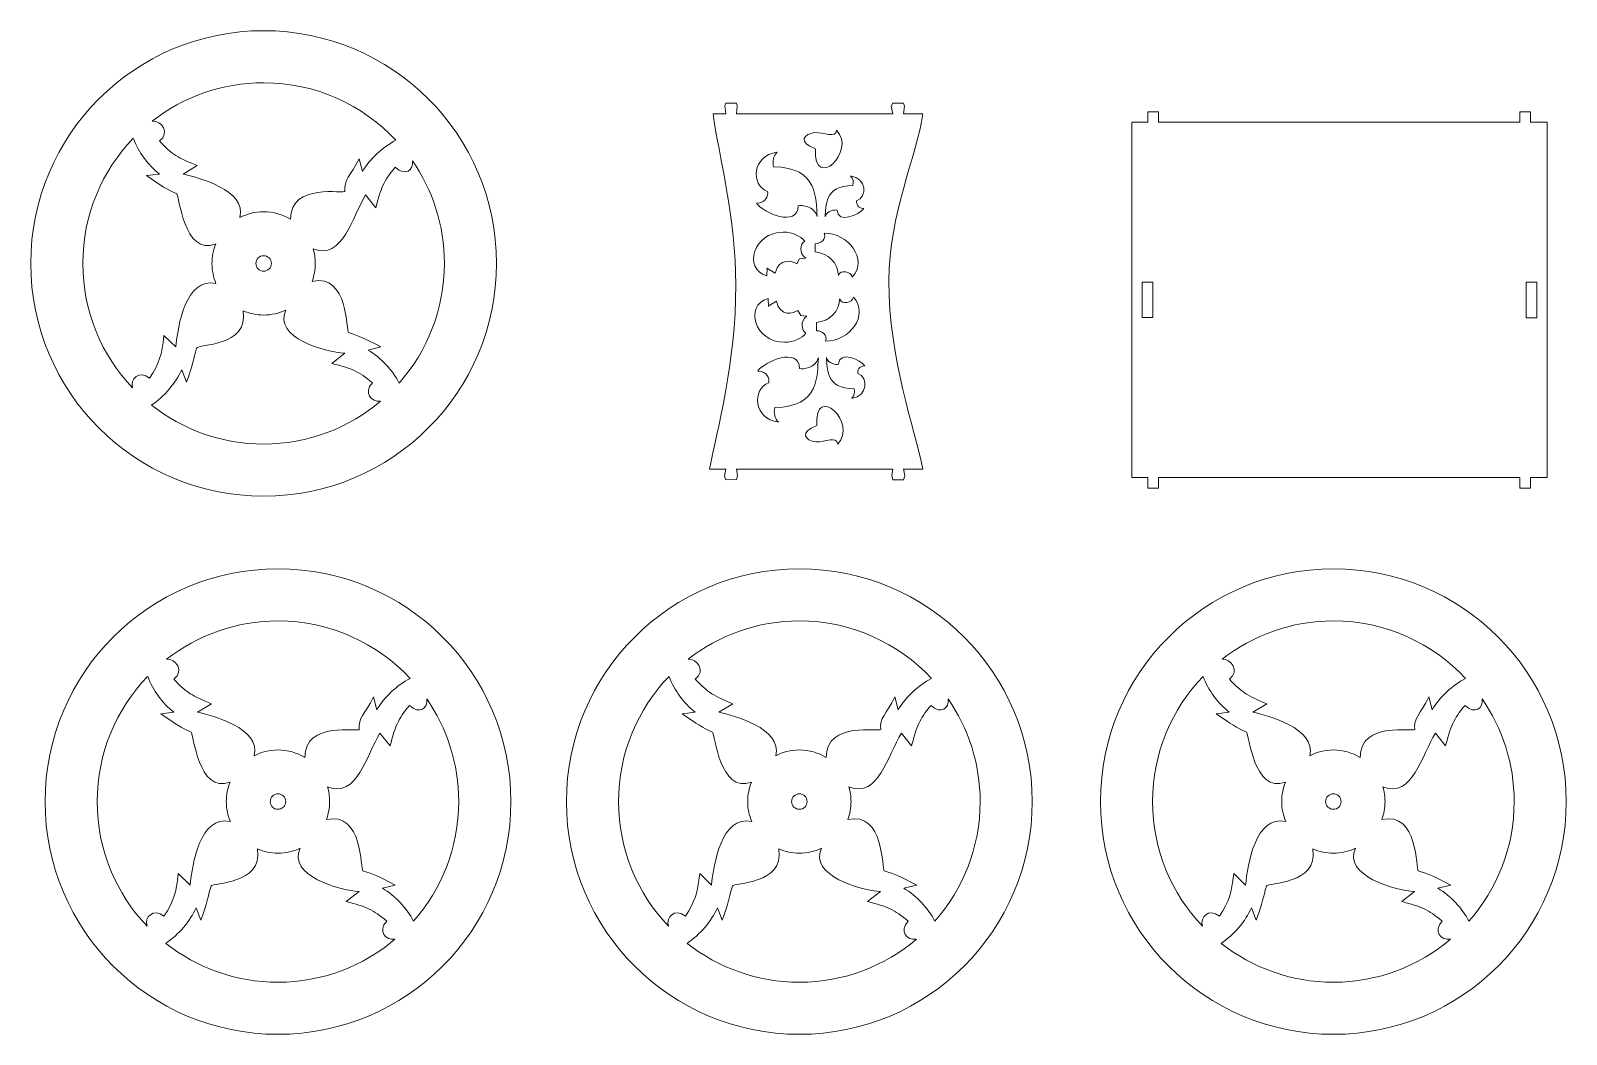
# Model space of a CAD drawing. Header units: centimetres. Extents: x 8.7 to 91.8, y -28.3 to 31.3.
# Drawn here: x 8.67 to 51.86, y -25.21 to 3.04 of the extents above; entities that cross this region are included whole.
import ezdxf

# ---------------------------------------------------------------- set-up
doc = ezdxf.new("R2010")
doc.units = ezdxf.units.CM
doc.header["$MEASUREMENT"] = 0
doc.layers.add('layer 1', color=7, linetype='Continuous')

msp = doc.modelspace()

# ---------------------------------------------------------------- linework, layer by layer
at = {"layer": 'layer 1', "color": 250, "lineweight": 9}
for centre, major_axis in [((15.21749, -3.5093), (0, 6.55106)), ((15.21749, -3.50929), (0, 0.21792)), ((15.62101, -18.65746), (0, 6.55106)), ((30.28633, -18.65746), (0, 6.55106)), ((45.30689, -18.65746), (0, 6.55106)), ((15.62101, -18.65745), (0, 0.21792)), ((30.28633, -18.65745), (0, 0.21792)), ((45.30689, -18.65745), (0, 0.21792))]:
    msp.add_ellipse(centre, major_axis=major_axis, ratio=1, dxfattribs=at)
for points, knots in [([(18.93638, -0.04161), (18.00812, 0.95343), (16.68532, 1.57572), (15.21749, 1.57572), (15.21749, 1.57572), (14.03671, 1.57572), (12.94975, 1.17304), (12.08656, 0.49753)], [0, 0, 0, 0, 0.33333333, 0.33333333, 0.33333333, 0.33333333, 1, 1, 1, 1]), ([(28.21453, 0.70238), (28.21453, 0.70238), (28.18605, 0.93037), (28.18605, 0.93037), (28.18605, 0.93037), (28.18605, 0.93037), (28.21435, 1.00367), (28.21435, 1.00367), (28.21435, 1.00367), (28.21435, 1.00367), (28.51435, 1.00367), (28.51435, 1.00367), (28.51435, 1.00367), (28.51435, 1.00367), (28.54089, 0.92733), (28.54089, 0.92733), (28.54089, 0.92733), (28.54089, 0.92733), (28.51525, 0.70185), (28.51525, 0.70185)], [0, 0, 0, 0, 0.16666667, 0.16666667, 0.16666667, 0.16666667, 0.33333333, 0.33333333, 0.33333333, 0.33333333, 0.5, 0.5, 0.5, 0.5, 0.66666667, 0.66666667, 0.66666667, 0.66666667, 1, 1, 1, 1]), ([(32.91467, 0.69946), (32.91467, 0.69946), (32.87215, 0.91943), (32.87215, 0.91943), (32.87215, 0.91943), (32.87215, 0.91943), (32.91467, 0.99887), (32.91467, 0.99887), (32.91467, 0.99887), (32.91467, 0.99887), (33.21467, 0.99887), (33.21467, 0.99887), (33.21467, 0.99887), (33.21467, 0.99887), (33.24503, 0.91943), (33.24503, 0.91943), (33.24503, 0.91943), (33.24503, 0.91943), (33.21467, 0.69887), (33.21467, 0.69887)], [0, 0, 0, 0, 0.16666667, 0.16666667, 0.16666667, 0.16666667, 0.33333333, 0.33333333, 0.33333333, 0.33333333, 0.5, 0.5, 0.5, 0.5, 0.66666667, 0.66666667, 0.66666667, 0.66666667, 1, 1, 1, 1]), ([(12.08661, 0.49753), (12.34876, 0.51028), (12.59315, 0.17254), (12.29131, -0.06174), (12.29131, -0.06174), (12.63348, -0.43903), (12.8241, -0.54781), (13.34954, -0.75348)], [0, 0, 0, 0, 0.33333333, 0.33333333, 0.33333333, 0.33333333, 1, 1, 1, 1]), ([(27.85768, 0.7024), (28.02048, -0.45269), (28.49989, -2.25146), (28.49989, -4.11579), (28.49989, -4.11579), (28.49989, -6.34092), (27.97702, -8.17437), (27.75668, -9.29765)], [0, 0, 0, 0, 0.33333333, 0.33333333, 0.33333333, 0.33333333, 1, 1, 1, 1]), ([(33.75921, 0.70031), (33.59641, -0.45478), (32.80339, -2.13052), (32.80339, -3.99485), (32.80339, -3.99485), (32.80339, -6.21998), (33.53806, -8.17646), (33.7584, -9.29974)], [0, 0, 0, 0, 0.33333333, 0.33333333, 0.33333333, 0.33333333, 1, 1, 1, 1]), ([(33.21468, 0.69887), (33.21468, 0.69887), (33.75921, 0.70238), (33.75921, 0.70238), (33.75921, 0.70238), (33.75921, 0.70238), (33.75921, 0.70029), (33.75921, 0.70029)], [0, 0, 0, 0, 0.33333333, 0.33333333, 0.33333333, 0.33333333, 1, 1, 1, 1]), ([(40.08752, -9.5353), (40.08752, -9.5353), (39.64058, -9.5353), (39.64058, -9.5353), (39.64058, -9.5353), (39.64058, -9.5353), (39.64058, 0.4647), (39.64058, 0.4647), (39.64058, 0.4647), (39.64058, 0.4647), (40.08715, 0.4647), (40.08715, 0.4647)], [0, 0, 0, 0, 0.25, 0.25, 0.25, 0.25, 0.5, 0.5, 0.5, 0.5, 1, 1, 1, 1]), ([(40.38714, 0.46056), (40.38714, 0.46056), (40.38714, 0.76031), (40.38714, 0.76031), (40.38714, 0.76031), (40.38714, 0.76031), (40.08715, 0.76031), (40.08715, 0.76031), (40.08715, 0.76031), (40.08715, 0.76031), (40.08715, 0.46056), (40.08715, 0.46056)], [0, 0, 0, 0, 0.25, 0.25, 0.25, 0.25, 0.5, 0.5, 0.5, 0.5, 1, 1, 1, 1]), ([(50.85529, 0.46056), (50.85529, 0.46056), (50.85529, 0.76031), (50.85529, 0.76031), (50.85529, 0.76031), (50.85529, 0.76031), (50.5553, 0.76031), (50.5553, 0.76031), (50.5553, 0.76031), (50.5553, 0.76031), (50.5553, 0.46056), (50.5553, 0.46056)], [0, 0, 0, 0, 0.25, 0.25, 0.25, 0.25, 0.5, 0.5, 0.5, 0.5, 1, 1, 1, 1]), ([(50.85529, 0.4647), (50.85529, 0.4647), (51.32458, 0.4647), (51.32458, 0.4647), (51.32458, 0.4647), (51.32458, 0.4647), (51.32458, -9.5353), (51.32458, -9.5353), (51.32458, -9.5353), (51.32458, -9.5353), (50.85566, -9.5353), (50.85566, -9.5353)], [0, 0, 0, 0, 0.25, 0.25, 0.25, 0.25, 0.5, 0.5, 0.5, 0.5, 1, 1, 1, 1]), ([(11.55194, 0.01475), (10.67293, -0.89933), (10.13248, -2.14135), (10.13248, -3.5093), (10.13248, -3.5093), (10.13248, -4.86784), (10.66552, -6.10214), (11.53382, -7.01438)], [0, 0, 0, 0, 0.33333333, 0.33333333, 0.33333333, 0.33333333, 1, 1, 1, 1]), ([(11.92071, -1.0357), (11.92071, -1.0357), (12.28769, -0.99457), (12.28769, -0.99457), (12.28769, -0.99457), (11.96508, -0.7319), (11.70319, -0.39288), (11.55551, 0.01133)], [0, 0, 0, 0, 0.33333333, 0.33333333, 0.33333333, 0.33333333, 1, 1, 1, 1]), ([(31.32921, 0.24018), (31.31141, -0.00846), (30.97536, 0.19476), (30.71141, 0.17141), (30.71141, 0.17141), (30.42147, 0.14576), (30.2233, -0.10074), (30.74364, -0.28388), (30.74364, -0.28388), (30.67073, -1.50571), (31.91316, -0.35172), (31.32921, 0.24018)], [0, 0, 0, 0, 0.25, 0.25, 0.25, 0.25, 0.5, 0.5, 0.5, 0.5, 1, 1, 1, 1]), ([(17.90581, -0.56452), (17.90581, -0.56452), (17.99541, -0.92276), (17.99541, -0.92276), (17.99541, -0.92276), (18.21281, -0.56807), (18.5554, -0.24176), (18.93636, -0.0416)], [0, 0, 0, 0, 0.33333333, 0.33333333, 0.33333333, 0.33333333, 1, 1, 1, 1]), ([(30.78657, -2.18568), (30.74435, -1.71665), (30.83525, -0.79355), (29.5573, -0.79355), (29.5573, -0.79355), (29.53213, -0.63139), (29.54569, -0.49046), (29.66419, -0.37591)], [0, 0, 0, 0, 0.33333333, 0.33333333, 0.33333333, 0.33333333, 1, 1, 1, 1]), ([(17.90581, -0.56452), (17.65646, -1.05015), (17.47079, -1.15451), (17.50608, -1.47771), (17.50608, -1.47771), (17.51558, -1.56495), (15.96865, -1.21871), (15.9727, -2.26795)], [0, 0, 0, 0, 0.33333333, 0.33333333, 0.33333333, 0.33333333, 1, 1, 1, 1]), ([(19.40145, -0.61891), (19.44897, -0.87703), (19.1928, -1.07018), (18.92042, -0.8022), (18.92042, -0.8022), (18.59203, -1.19154), (18.50958, -1.39494), (18.37567, -1.94308)], [0, 0, 0, 0, 0.33333333, 0.33333333, 0.33333333, 0.33333333, 1, 1, 1, 1]), ([(19.02817, -6.87588), (19.82114, -5.97901), (20.30251, -4.80025), (20.30251, -3.5093), (20.30251, -3.5093), (20.30251, -2.43572), (19.9696, -1.43971), (19.40143, -0.6189)], [0, 0, 0, 0, 0.33333333, 0.33333333, 0.33333333, 0.33333333, 1, 1, 1, 1]), ([(11.92071, -1.0357), (12.36884, -1.34746), (12.47865, -1.41443), (12.77258, -1.55341), (12.77258, -1.55341), (12.84077, -1.58565), (12.97005, -3.30734), (13.87098, -2.96255)], [0, 0, 0, 0, 0.33333333, 0.33333333, 0.33333333, 0.33333333, 1, 1, 1, 1]), ([(31.01243, -2.20157), (31.03931, -1.90298), (30.98144, -1.31534), (31.79499, -1.31534), (31.79499, -1.31534), (31.81101, -1.2121), (31.80238, -1.12239), (31.72694, -1.04947)], [0, 0, 0, 0, 0.33333333, 0.33333333, 0.33333333, 0.33333333, 1, 1, 1, 1]), ([(29.39251, -1.48159), (29.40844, -1.60778), (29.36148, -1.80728), (29.08113, -1.8139), (29.08113, -1.8139), (29.26555, -2.09112), (30.2523, -2.51055), (30.2523, -1.88576), (30.2523, -1.88576), (30.34587, -1.86384), (30.70261, -1.89935), (30.78395, -2.17654)], [0, 0, 0, 0, 0.25, 0.25, 0.25, 0.25, 0.5, 0.5, 0.5, 0.5, 1, 1, 1, 1]), ([(15.97269, -2.26797), (15.75261, -2.13377), (15.49403, -2.05644), (15.21749, -2.05644), (15.21749, -2.05644), (14.97774, -2.05644), (14.75149, -2.11452), (14.55213, -2.21743)], [0, 0, 0, 0, 0.33333333, 0.33333333, 0.33333333, 0.33333333, 1, 1, 1, 1]), ([(31.8981, -1.75064), (31.88796, -1.83097), (31.91786, -1.95797), (32.09633, -1.96219), (32.09633, -1.96219), (31.97892, -2.13867), (31.35076, -2.40568), (31.35076, -2.00793), (31.35076, -2.00793), (31.29119, -1.99398), (31.06409, -2.01659), (31.01231, -2.19305)], [0, 0, 0, 0, 0.25, 0.25, 0.25, 0.25, 0.5, 0.5, 0.5, 0.5, 1, 1, 1, 1]), ([(13.87098, -2.96253), (13.80238, -3.13133), (13.76463, -3.31596), (13.76463, -3.5093), (13.76463, -3.5093), (13.76463, -3.70888), (13.80489, -3.89911), (13.87774, -4.07224)], [0, 0, 0, 0, 0.33333333, 0.33333333, 0.33333333, 0.33333333, 1, 1, 1, 1]), ([(29.37868, -3.63342), (29.37868, -3.63342), (29.3694, -3.85794), (29.3694, -3.85794), (29.3694, -3.85794), (28.68261, -3.65372), (29.00054, -2.62758), (29.83353, -2.62758), (29.83353, -2.62758), (30.09674, -2.62758), (30.31395, -2.74432), (30.43691, -2.87904), (30.43691, -2.87904), (30.31384, -2.95983), (30.25974, -3.22928), (30.46475, -3.364)], [0, 0, 0, 0, 0.2, 0.2, 0.2, 0.2, 0.4, 0.4, 0.4, 0.4, 0.6, 0.6, 0.6, 0.6, 1, 1, 1, 1]), ([(31.38377, -3.85174), (31.44133, -3.67095), (31.73808, -3.73009), (31.77416, -3.89664), (31.77416, -3.89664), (32.23078, -3.38606), (31.65058, -2.65013), (30.98873, -2.66169), (30.98873, -2.66169), (31.04646, -2.82893), (30.89378, -2.95359), (30.72847, -2.95359), (30.72847, -2.95359), (30.72847, -2.95359), (30.72963, -3.18577), (30.72963, -3.18577), (30.72963, -3.18577), (31.10562, -3.21649), (31.37552, -3.50541), (31.38377, -3.85174)], [0, 0, 0, 0, 0.16666667, 0.16666667, 0.16666667, 0.16666667, 0.33333333, 0.33333333, 0.33333333, 0.33333333, 0.5, 0.5, 0.5, 0.5, 0.66666667, 0.66666667, 0.66666667, 0.66666667, 1, 1, 1, 1]), ([(16.57907, -4.01707), (16.63809, -3.859), (16.67035, -3.6879), (16.67035, -3.5093), (16.67035, -3.5093), (16.67035, -3.36677), (16.64983, -3.229), (16.61153, -3.0988)], [0, 0, 0, 0, 0.33333333, 0.33333333, 0.33333333, 0.33333333, 1, 1, 1, 1]), ([(29.37588, -3.6461), (29.37588, -3.6461), (29.60862, -3.78256), (29.60862, -3.78256), (29.60862, -3.78256), (29.70763, -3.33027), (30.09063, -3.43719), (30.21199, -3.52212), (30.21199, -3.52212), (30.21199, -3.52212), (30.2918, -3.37892), (30.2918, -3.37892), (30.2918, -3.37892), (30.2918, -3.37892), (30.46263, -3.36047), (30.46263, -3.36047)], [0, 0, 0, 0, 0.2, 0.2, 0.2, 0.2, 0.4, 0.4, 0.4, 0.4, 0.6, 0.6, 0.6, 0.6, 1, 1, 1, 1]), ([(18.5179, -5.85916), (18.03287, -5.60863), (17.91525, -5.55659), (17.60568, -5.45721), (17.60568, -5.45721), (17.53386, -5.43416), (17.61566, -3.77659), (16.57911, -4.01707)], [0, 0, 0, 0, 0.33333333, 0.33333333, 0.33333333, 0.33333333, 1, 1, 1, 1]), ([(39.92872, -5.03518), (39.92872, -5.03518), (39.92872, -4.03518), (39.92872, -4.03518), (39.92872, -4.03518), (39.92872, -4.03518), (40.22872, -4.03518), (40.22872, -4.03518), (40.22872, -4.03518), (40.22872, -4.03518), (40.22872, -5.03518), (40.22872, -5.03518), (40.22872, -5.03518), (40.22872, -5.03518), (39.92872, -5.03518), (39.92872, -5.03518)], [0, 0, 0, 0, 0.2, 0.2, 0.2, 0.2, 0.4, 0.4, 0.4, 0.4, 0.6, 0.6, 0.6, 0.6, 1, 1, 1, 1]), ([(50.72604, -5.0372), (50.72604, -5.0372), (50.72604, -4.0372), (50.72604, -4.0372), (50.72604, -4.0372), (50.72604, -4.0372), (51.02604, -4.0372), (51.02604, -4.0372), (51.02604, -4.0372), (51.02604, -4.0372), (51.02604, -5.0372), (51.02604, -5.0372), (51.02604, -5.0372), (51.02604, -5.0372), (50.72604, -5.0372), (50.72604, -5.0372)], [0, 0, 0, 0, 0.2, 0.2, 0.2, 0.2, 0.4, 0.4, 0.4, 0.4, 0.6, 0.6, 0.6, 0.6, 1, 1, 1, 1]), ([(29.41438, -4.72268), (29.41438, -4.72268), (29.4051, -4.49816), (29.4051, -4.49816), (29.4051, -4.49816), (28.71831, -4.70238), (29.03624, -5.72852), (29.86923, -5.72852), (29.86923, -5.72852), (30.13244, -5.72852), (30.34965, -5.61178), (30.47261, -5.47706), (30.47261, -5.47706), (30.34954, -5.39627), (30.29544, -5.12682), (30.50045, -4.9921)], [0, 0, 0, 0, 0.2, 0.2, 0.2, 0.2, 0.4, 0.4, 0.4, 0.4, 0.6, 0.6, 0.6, 0.6, 1, 1, 1, 1]), ([(29.41158, -4.71), (29.41158, -4.71), (29.64432, -4.57354), (29.64432, -4.57354), (29.64432, -4.57354), (29.74333, -5.02583), (30.12633, -4.91891), (30.24769, -4.83398), (30.24769, -4.83398), (30.24769, -4.83398), (30.3275, -4.97718), (30.3275, -4.97718), (30.3275, -4.97718), (30.3275, -4.97718), (30.49833, -4.99563), (30.49833, -4.99563)], [0, 0, 0, 0, 0.2, 0.2, 0.2, 0.2, 0.4, 0.4, 0.4, 0.4, 0.6, 0.6, 0.6, 0.6, 1, 1, 1, 1]), ([(31.41947, -4.50436), (31.47703, -4.68515), (31.77378, -4.62601), (31.80986, -4.45946), (31.80986, -4.45946), (32.26648, -4.97004), (31.68628, -5.70596), (31.02443, -5.69441), (31.02443, -5.69441), (31.08216, -5.52717), (30.92948, -5.40251), (30.76417, -5.40251), (30.76417, -5.40251), (30.76417, -5.40251), (30.76533, -5.17033), (30.76533, -5.17033), (30.76533, -5.17033), (31.14132, -5.13961), (31.41122, -4.85069), (31.41947, -4.50436)], [0, 0, 0, 0, 0.16666667, 0.16666667, 0.16666667, 0.16666667, 0.33333333, 0.33333333, 0.33333333, 0.33333333, 0.5, 0.5, 0.5, 0.5, 0.66666667, 0.66666667, 0.66666667, 0.66666667, 1, 1, 1, 1]), ([(13.04761, -6.84861), (13.23653, -6.33644), (13.23888, -6.20467), (13.33422, -5.89386), (13.33422, -5.89386), (13.37052, -5.77558), (14.79503, -5.8634), (14.64281, -4.84402)], [0, 0, 0, 0, 0.33333333, 0.33333333, 0.33333333, 0.33333333, 1, 1, 1, 1]), ([(14.6428, -4.84402), (14.81908, -4.92004), (15.0134, -4.96216), (15.21749, -4.96216), (15.21749, -4.96216), (15.43983, -4.96216), (15.6505, -4.91216), (15.83894, -4.82283)], [0, 0, 0, 0, 0.33333333, 0.33333333, 0.33333333, 0.33333333, 1, 1, 1, 1]), ([(11.5338, -7.01432), (11.45548, -6.76382), (11.70901, -6.50196), (12.01173, -6.73511), (12.01173, -6.73511), (12.29074, -6.30899), (12.34804, -6.09712), (12.41482, -5.53683)], [0, 0, 0, 0, 0.33333333, 0.33333333, 0.33333333, 0.33333333, 1, 1, 1, 1]), ([(18.5179, -5.85916), (18.5179, -5.85916), (18.15944, -5.94789), (18.15944, -5.94789), (18.15944, -5.94789), (18.5136, -6.16615), (18.83139, -6.49655), (19.03062, -6.87799)], [0, 0, 0, 0, 0.33333333, 0.33333333, 0.33333333, 0.33333333, 1, 1, 1, 1]), ([(29.42821, -6.87451), (29.44414, -6.74832), (29.39718, -6.54882), (29.11683, -6.5422), (29.11683, -6.5422), (29.30126, -6.26498), (30.288, -5.84555), (30.288, -6.47034), (30.288, -6.47034), (30.38158, -6.49226), (30.73831, -6.45675), (30.81965, -6.17955)], [0, 0, 0, 0, 0.25, 0.25, 0.25, 0.25, 0.5, 0.5, 0.5, 0.5, 1, 1, 1, 1]), ([(31.9338, -6.60546), (31.92367, -6.52513), (31.95356, -6.39812), (32.13203, -6.39391), (32.13203, -6.39391), (32.01462, -6.21743), (31.38646, -5.95042), (31.38646, -6.34817), (31.38646, -6.34817), (31.32689, -6.36212), (31.09979, -6.33951), (31.04801, -6.16305)], [0, 0, 0, 0, 0.25, 0.25, 0.25, 0.25, 0.5, 0.5, 0.5, 0.5, 1, 1, 1, 1]), ([(18.5067, -7.38351), (18.24846, -7.4304), (18.00911, -7.14491), (18.27775, -6.87319), (18.27775, -6.87319), (17.88921, -6.54385), (17.68601, -6.46091), (17.1382, -6.32567)], [0, 0, 0, 0, 0.33333333, 0.33333333, 0.33333333, 0.33333333, 1, 1, 1, 1]), ([(30.82227, -6.17042), (30.78005, -6.63945), (30.87095, -7.56254), (29.593, -7.56254), (29.593, -7.56254), (29.56783, -7.72471), (29.58139, -7.86564), (29.69989, -7.98019)], [0, 0, 0, 0, 0.33333333, 0.33333333, 0.33333333, 0.33333333, 1, 1, 1, 1]), ([(31.04813, -6.15453), (31.07501, -6.45312), (31.01714, -7.04076), (31.83069, -7.04076), (31.83069, -7.04076), (31.84671, -7.144), (31.83808, -7.23371), (31.76264, -7.30663)], [0, 0, 0, 0, 0.33333333, 0.33333333, 0.33333333, 0.33333333, 1, 1, 1, 1]), ([(13.04761, -6.84861), (13.04761, -6.84861), (12.91543, -6.5038), (12.91543, -6.5038), (12.91543, -6.5038), (12.74243, -6.88214), (12.41979, -7.25503), (12.06577, -7.49969)], [0, 0, 0, 0, 0.33333333, 0.33333333, 0.33333333, 0.33333333, 1, 1, 1, 1]), ([(31.36491, -8.59628), (31.34711, -8.34763), (31.01106, -8.55086), (30.74711, -8.52751), (30.74711, -8.52751), (30.45717, -8.50186), (30.259, -8.25535), (30.77934, -8.07222), (30.77934, -8.07222), (30.70643, -6.85039), (31.94886, -8.00437), (31.36491, -8.59628)], [0, 0, 0, 0, 0.25, 0.25, 0.25, 0.25, 0.5, 0.5, 0.5, 0.5, 1, 1, 1, 1]), ([(12.06573, -7.49972), (12.93225, -8.18512), (14.02721, -8.59431), (15.21749, -8.59431), (15.21749, -8.59431), (16.47248, -8.59431), (17.62144, -8.1394), (18.50844, -7.38554)], [0, 0, 0, 0, 0.33333333, 0.33333333, 0.33333333, 0.33333333, 1, 1, 1, 1]), ([(28.21594, -9.29509), (28.21594, -9.29509), (28.18443, -9.49751), (28.18443, -9.49751), (28.18443, -9.49751), (28.18443, -9.49751), (28.21576, -9.59638), (28.21576, -9.59638), (28.21576, -9.59638), (28.21576, -9.59638), (28.51391, -9.59536), (28.51391, -9.59536), (28.51391, -9.59536), (28.51391, -9.59536), (28.55029, -9.49245), (28.55029, -9.49245), (28.55029, -9.49245), (28.55029, -9.49245), (28.51481, -9.29354), (28.51481, -9.29354)], [0, 0, 0, 0, 0.16666667, 0.16666667, 0.16666667, 0.16666667, 0.33333333, 0.33333333, 0.33333333, 0.33333333, 0.5, 0.5, 0.5, 0.5, 0.66666667, 0.66666667, 0.66666667, 0.66666667, 1, 1, 1, 1]), ([(32.91461, -9.29762), (32.91461, -9.29762), (32.88626, -9.47927), (32.88626, -9.47927), (32.88626, -9.47927), (32.88626, -9.47927), (32.91461, -9.60237), (32.91461, -9.60237), (32.91461, -9.60237), (32.91461, -9.60237), (33.21461, -9.60237), (33.21461, -9.60237), (33.21461, -9.60237), (33.21461, -9.60237), (33.25106, -9.48738), (33.25106, -9.48738), (33.25106, -9.48738), (33.25106, -9.48738), (33.21461, -9.29425), (33.21461, -9.29425)], [0, 0, 0, 0, 0.16666667, 0.16666667, 0.16666667, 0.16666667, 0.33333333, 0.33333333, 0.33333333, 0.33333333, 0.5, 0.5, 0.5, 0.5, 0.66666667, 0.66666667, 0.66666667, 0.66666667, 1, 1, 1, 1]), ([(40.38751, -9.5353), (40.38751, -9.5353), (40.38751, -9.83505), (40.38751, -9.83505), (40.38751, -9.83505), (40.38751, -9.83505), (40.08752, -9.83505), (40.08752, -9.83505), (40.08752, -9.83505), (40.08752, -9.83505), (40.08752, -9.5353), (40.08752, -9.5353)], [0, 0, 0, 0, 0.25, 0.25, 0.25, 0.25, 0.5, 0.5, 0.5, 0.5, 1, 1, 1, 1]), ([(50.85566, -9.5353), (50.85566, -9.5353), (50.85566, -9.83505), (50.85566, -9.83505), (50.85566, -9.83505), (50.85566, -9.83505), (50.55567, -9.83505), (50.55567, -9.83505), (50.55567, -9.83505), (50.55567, -9.83505), (50.55567, -9.5353), (50.55567, -9.5353)], [0, 0, 0, 0, 0.25, 0.25, 0.25, 0.25, 0.5, 0.5, 0.5, 0.5, 1, 1, 1, 1]), ([(19.3399, -15.18977), (18.41164, -14.19473), (17.08884, -13.57244), (15.62101, -13.57244), (15.62101, -13.57244), (14.44023, -13.57244), (13.35327, -13.97512), (12.49008, -14.65063)], [0, 0, 0, 0, 0.33333333, 0.33333333, 0.33333333, 0.33333333, 1, 1, 1, 1]), ([(34.00522, -15.18977), (33.07696, -14.19473), (31.75416, -13.57244), (30.28633, -13.57244), (30.28633, -13.57244), (29.10555, -13.57244), (28.01859, -13.97512), (27.1554, -14.65063)], [0, 0, 0, 0, 0.33333333, 0.33333333, 0.33333333, 0.33333333, 1, 1, 1, 1]), ([(49.02578, -15.18977), (48.09752, -14.19473), (46.77472, -13.57244), (45.30689, -13.57244), (45.30689, -13.57244), (44.12611, -13.57244), (43.03915, -13.97512), (42.17596, -14.65063)], [0, 0, 0, 0, 0.33333333, 0.33333333, 0.33333333, 0.33333333, 1, 1, 1, 1]), ([(12.49013, -14.65063), (12.75228, -14.63788), (12.99667, -14.97562), (12.69483, -15.2099), (12.69483, -15.2099), (13.037, -15.58719), (13.22762, -15.69597), (13.75306, -15.90164)], [0, 0, 0, 0, 0.33333333, 0.33333333, 0.33333333, 0.33333333, 1, 1, 1, 1]), ([(27.15545, -14.65063), (27.4176, -14.63788), (27.66199, -14.97562), (27.36015, -15.2099), (27.36015, -15.2099), (27.70232, -15.58719), (27.89294, -15.69597), (28.41838, -15.90164)], [0, 0, 0, 0, 0.33333333, 0.33333333, 0.33333333, 0.33333333, 1, 1, 1, 1]), ([(42.17601, -14.65063), (42.43816, -14.63788), (42.68255, -14.97562), (42.38071, -15.2099), (42.38071, -15.2099), (42.72288, -15.58719), (42.9135, -15.69597), (43.43894, -15.90164)], [0, 0, 0, 0, 0.33333333, 0.33333333, 0.33333333, 0.33333333, 1, 1, 1, 1]), ([(11.95546, -15.13341), (11.07645, -16.04749), (10.536, -17.28951), (10.536, -18.65746), (10.536, -18.65746), (10.536, -20.016), (11.06904, -21.2503), (11.93734, -22.16254)], [0, 0, 0, 0, 0.33333333, 0.33333333, 0.33333333, 0.33333333, 1, 1, 1, 1]), ([(12.32423, -16.18386), (12.32423, -16.18386), (12.69121, -16.14273), (12.69121, -16.14273), (12.69121, -16.14273), (12.3686, -15.88006), (12.10671, -15.54104), (11.95903, -15.13683)], [0, 0, 0, 0, 0.33333333, 0.33333333, 0.33333333, 0.33333333, 1, 1, 1, 1]), ([(18.30933, -15.71268), (18.30933, -15.71268), (18.39893, -16.07092), (18.39893, -16.07092), (18.39893, -16.07092), (18.61633, -15.71623), (18.95892, -15.38992), (19.33988, -15.18976)], [0, 0, 0, 0, 0.33333333, 0.33333333, 0.33333333, 0.33333333, 1, 1, 1, 1]), ([(26.62078, -15.13341), (25.74177, -16.04749), (25.20132, -17.28951), (25.20132, -18.65746), (25.20132, -18.65746), (25.20132, -20.016), (25.73436, -21.2503), (26.60266, -22.16254)], [0, 0, 0, 0, 0.33333333, 0.33333333, 0.33333333, 0.33333333, 1, 1, 1, 1]), ([(26.98955, -16.18386), (26.98955, -16.18386), (27.35653, -16.14273), (27.35653, -16.14273), (27.35653, -16.14273), (27.03392, -15.88006), (26.77203, -15.54104), (26.62435, -15.13683)], [0, 0, 0, 0, 0.33333333, 0.33333333, 0.33333333, 0.33333333, 1, 1, 1, 1]), ([(32.97465, -15.71268), (32.97465, -15.71268), (33.06425, -16.07092), (33.06425, -16.07092), (33.06425, -16.07092), (33.28165, -15.71623), (33.62424, -15.38992), (34.0052, -15.18976)], [0, 0, 0, 0, 0.33333333, 0.33333333, 0.33333333, 0.33333333, 1, 1, 1, 1]), ([(41.64134, -15.13341), (40.76233, -16.04749), (40.22188, -17.28951), (40.22188, -18.65746), (40.22188, -18.65746), (40.22188, -20.016), (40.75492, -21.2503), (41.62322, -22.16254)], [0, 0, 0, 0, 0.33333333, 0.33333333, 0.33333333, 0.33333333, 1, 1, 1, 1]), ([(42.01011, -16.18386), (42.01011, -16.18386), (42.37709, -16.14273), (42.37709, -16.14273), (42.37709, -16.14273), (42.05448, -15.88006), (41.79259, -15.54104), (41.64491, -15.13683)], [0, 0, 0, 0, 0.33333333, 0.33333333, 0.33333333, 0.33333333, 1, 1, 1, 1]), ([(47.99521, -15.71268), (47.99521, -15.71268), (48.08481, -16.07092), (48.08481, -16.07092), (48.08481, -16.07092), (48.30221, -15.71623), (48.6448, -15.38992), (49.02576, -15.18976)], [0, 0, 0, 0, 0.33333333, 0.33333333, 0.33333333, 0.33333333, 1, 1, 1, 1]), ([(18.30933, -15.71268), (18.05998, -16.19831), (17.87431, -16.30267), (17.9096, -16.62587), (17.9096, -16.62587), (17.9191, -16.71311), (16.37217, -16.36687), (16.37622, -17.41611)], [0, 0, 0, 0, 0.33333333, 0.33333333, 0.33333333, 0.33333333, 1, 1, 1, 1]), ([(19.80497, -15.76707), (19.85249, -16.02519), (19.59632, -16.21834), (19.32394, -15.95036), (19.32394, -15.95036), (18.99555, -16.3397), (18.9131, -16.5431), (18.77919, -17.09124)], [0, 0, 0, 0, 0.33333333, 0.33333333, 0.33333333, 0.33333333, 1, 1, 1, 1]), ([(19.43169, -22.02404), (20.22466, -21.12717), (20.70603, -19.94841), (20.70603, -18.65746), (20.70603, -18.65746), (20.70603, -17.58388), (20.37312, -16.58787), (19.80495, -15.76706)], [0, 0, 0, 0, 0.33333333, 0.33333333, 0.33333333, 0.33333333, 1, 1, 1, 1]), ([(32.97465, -15.71268), (32.7253, -16.19831), (32.53963, -16.30267), (32.57492, -16.62587), (32.57492, -16.62587), (32.58442, -16.71311), (31.03749, -16.36687), (31.04154, -17.41611)], [0, 0, 0, 0, 0.33333333, 0.33333333, 0.33333333, 0.33333333, 1, 1, 1, 1]), ([(34.47029, -15.76707), (34.51781, -16.02519), (34.26164, -16.21834), (33.98926, -15.95036), (33.98926, -15.95036), (33.66087, -16.3397), (33.57842, -16.5431), (33.44451, -17.09124)], [0, 0, 0, 0, 0.33333333, 0.33333333, 0.33333333, 0.33333333, 1, 1, 1, 1]), ([(34.09701, -22.02404), (34.88998, -21.12717), (35.37135, -19.94841), (35.37135, -18.65746), (35.37135, -18.65746), (35.37135, -17.58388), (35.03844, -16.58787), (34.47027, -15.76706)], [0, 0, 0, 0, 0.33333333, 0.33333333, 0.33333333, 0.33333333, 1, 1, 1, 1]), ([(47.99521, -15.71268), (47.74586, -16.19831), (47.56019, -16.30267), (47.59548, -16.62587), (47.59548, -16.62587), (47.60498, -16.71311), (46.05805, -16.36687), (46.0621, -17.41611)], [0, 0, 0, 0, 0.33333333, 0.33333333, 0.33333333, 0.33333333, 1, 1, 1, 1]), ([(49.49085, -15.76707), (49.53837, -16.02519), (49.2822, -16.21834), (49.00982, -15.95036), (49.00982, -15.95036), (48.68143, -16.3397), (48.59898, -16.5431), (48.46507, -17.09124)], [0, 0, 0, 0, 0.33333333, 0.33333333, 0.33333333, 0.33333333, 1, 1, 1, 1]), ([(49.11757, -22.02404), (49.91054, -21.12717), (50.39191, -19.94841), (50.39191, -18.65746), (50.39191, -18.65746), (50.39191, -17.58388), (50.059, -16.58787), (49.49083, -15.76706)], [0, 0, 0, 0, 0.33333333, 0.33333333, 0.33333333, 0.33333333, 1, 1, 1, 1]), ([(12.32423, -16.18386), (12.77236, -16.49562), (12.88217, -16.56259), (13.1761, -16.70157), (13.1761, -16.70157), (13.24429, -16.73381), (13.37357, -18.4555), (14.2745, -18.11071)], [0, 0, 0, 0, 0.33333333, 0.33333333, 0.33333333, 0.33333333, 1, 1, 1, 1]), ([(26.98955, -16.18386), (27.43768, -16.49562), (27.54749, -16.56259), (27.84142, -16.70157), (27.84142, -16.70157), (27.90961, -16.73381), (28.03889, -18.4555), (28.93982, -18.11071)], [0, 0, 0, 0, 0.33333333, 0.33333333, 0.33333333, 0.33333333, 1, 1, 1, 1]), ([(42.01011, -16.18386), (42.45824, -16.49562), (42.56805, -16.56259), (42.86198, -16.70157), (42.86198, -16.70157), (42.93017, -16.73381), (43.05945, -18.4555), (43.96038, -18.11071)], [0, 0, 0, 0, 0.33333333, 0.33333333, 0.33333333, 0.33333333, 1, 1, 1, 1]), ([(16.37621, -17.41613), (16.15613, -17.28193), (15.89755, -17.2046), (15.62101, -17.2046), (15.62101, -17.2046), (15.38126, -17.2046), (15.15501, -17.26268), (14.95565, -17.36559)], [0, 0, 0, 0, 0.33333333, 0.33333333, 0.33333333, 0.33333333, 1, 1, 1, 1]), ([(31.04153, -17.41613), (30.82145, -17.28193), (30.56287, -17.2046), (30.28633, -17.2046), (30.28633, -17.2046), (30.04658, -17.2046), (29.82033, -17.26268), (29.62097, -17.36559)], [0, 0, 0, 0, 0.33333333, 0.33333333, 0.33333333, 0.33333333, 1, 1, 1, 1]), ([(46.06209, -17.41613), (45.84201, -17.28193), (45.58343, -17.2046), (45.30689, -17.2046), (45.30689, -17.2046), (45.06714, -17.2046), (44.84089, -17.26268), (44.64153, -17.36559)], [0, 0, 0, 0, 0.33333333, 0.33333333, 0.33333333, 0.33333333, 1, 1, 1, 1]), ([(14.2745, -18.11069), (14.2059, -18.27949), (14.16815, -18.46412), (14.16815, -18.65746), (14.16815, -18.65746), (14.16815, -18.85704), (14.20841, -19.04727), (14.28126, -19.2204)], [0, 0, 0, 0, 0.33333333, 0.33333333, 0.33333333, 0.33333333, 1, 1, 1, 1]), ([(28.93982, -18.11069), (28.87122, -18.27949), (28.83347, -18.46412), (28.83347, -18.65746), (28.83347, -18.65746), (28.83347, -18.85704), (28.87373, -19.04727), (28.94658, -19.2204)], [0, 0, 0, 0, 0.33333333, 0.33333333, 0.33333333, 0.33333333, 1, 1, 1, 1]), ([(43.96038, -18.11069), (43.89178, -18.27949), (43.85403, -18.46412), (43.85403, -18.65746), (43.85403, -18.65746), (43.85403, -18.85704), (43.89429, -19.04727), (43.96714, -19.2204)], [0, 0, 0, 0, 0.33333333, 0.33333333, 0.33333333, 0.33333333, 1, 1, 1, 1]), ([(16.98259, -19.16523), (17.04161, -19.00716), (17.07387, -18.83606), (17.07387, -18.65746), (17.07387, -18.65746), (17.07387, -18.51493), (17.05335, -18.37716), (17.01505, -18.24696)], [0, 0, 0, 0, 0.33333333, 0.33333333, 0.33333333, 0.33333333, 1, 1, 1, 1]), ([(31.64791, -19.16523), (31.70693, -19.00716), (31.73919, -18.83606), (31.73919, -18.65746), (31.73919, -18.65746), (31.73919, -18.51493), (31.71867, -18.37716), (31.68037, -18.24696)], [0, 0, 0, 0, 0.33333333, 0.33333333, 0.33333333, 0.33333333, 1, 1, 1, 1]), ([(46.66847, -19.16523), (46.72749, -19.00716), (46.75975, -18.83606), (46.75975, -18.65746), (46.75975, -18.65746), (46.75975, -18.51493), (46.73923, -18.37716), (46.70093, -18.24696)], [0, 0, 0, 0, 0.33333333, 0.33333333, 0.33333333, 0.33333333, 1, 1, 1, 1]), ([(18.92142, -21.00732), (18.43639, -20.75679), (18.31877, -20.70475), (18.0092, -20.60537), (18.0092, -20.60537), (17.93738, -20.58232), (18.01918, -18.92475), (16.98263, -19.16523)], [0, 0, 0, 0, 0.33333333, 0.33333333, 0.33333333, 0.33333333, 1, 1, 1, 1]), ([(33.58674, -21.00732), (33.10171, -20.75679), (32.98409, -20.70475), (32.67452, -20.60537), (32.67452, -20.60537), (32.6027, -20.58232), (32.6845, -18.92475), (31.64795, -19.16523)], [0, 0, 0, 0, 0.33333333, 0.33333333, 0.33333333, 0.33333333, 1, 1, 1, 1]), ([(48.6073, -21.00732), (48.12227, -20.75679), (48.00465, -20.70475), (47.69508, -20.60537), (47.69508, -20.60537), (47.62326, -20.58232), (47.70506, -18.92475), (46.66851, -19.16523)], [0, 0, 0, 0, 0.33333333, 0.33333333, 0.33333333, 0.33333333, 1, 1, 1, 1]), ([(13.45113, -21.99677), (13.64005, -21.4846), (13.6424, -21.35283), (13.73774, -21.04202), (13.73774, -21.04202), (13.77404, -20.92374), (15.19855, -21.01156), (15.04633, -19.99218)], [0, 0, 0, 0, 0.33333333, 0.33333333, 0.33333333, 0.33333333, 1, 1, 1, 1]), ([(15.04632, -19.99218), (15.2226, -20.0682), (15.41692, -20.11032), (15.62101, -20.11032), (15.62101, -20.11032), (15.84335, -20.11032), (16.05402, -20.06032), (16.24246, -19.97099)], [0, 0, 0, 0, 0.33333333, 0.33333333, 0.33333333, 0.33333333, 1, 1, 1, 1]), ([(28.11645, -21.99677), (28.30537, -21.4846), (28.30772, -21.35283), (28.40306, -21.04202), (28.40306, -21.04202), (28.43936, -20.92374), (29.86387, -21.01156), (29.71165, -19.99218)], [0, 0, 0, 0, 0.33333333, 0.33333333, 0.33333333, 0.33333333, 1, 1, 1, 1]), ([(29.71164, -19.99218), (29.88792, -20.0682), (30.08224, -20.11032), (30.28633, -20.11032), (30.28633, -20.11032), (30.50867, -20.11032), (30.71934, -20.06032), (30.90778, -19.97099)], [0, 0, 0, 0, 0.33333333, 0.33333333, 0.33333333, 0.33333333, 1, 1, 1, 1]), ([(43.13701, -21.99677), (43.32593, -21.4846), (43.32828, -21.35283), (43.42362, -21.04202), (43.42362, -21.04202), (43.45992, -20.92374), (44.88443, -21.01156), (44.73221, -19.99218)], [0, 0, 0, 0, 0.33333333, 0.33333333, 0.33333333, 0.33333333, 1, 1, 1, 1]), ([(44.7322, -19.99218), (44.90848, -20.0682), (45.1028, -20.11032), (45.30689, -20.11032), (45.30689, -20.11032), (45.52923, -20.11032), (45.7399, -20.06032), (45.92834, -19.97099)], [0, 0, 0, 0, 0.33333333, 0.33333333, 0.33333333, 0.33333333, 1, 1, 1, 1]), ([(11.93732, -22.16248), (11.859, -21.91198), (12.11253, -21.65012), (12.41525, -21.88327), (12.41525, -21.88327), (12.69426, -21.45715), (12.75156, -21.24528), (12.81834, -20.68499)], [0, 0, 0, 0, 0.33333333, 0.33333333, 0.33333333, 0.33333333, 1, 1, 1, 1]), ([(26.60264, -22.16248), (26.52432, -21.91198), (26.77785, -21.65012), (27.08057, -21.88327), (27.08057, -21.88327), (27.35958, -21.45715), (27.41688, -21.24528), (27.48366, -20.68499)], [0, 0, 0, 0, 0.33333333, 0.33333333, 0.33333333, 0.33333333, 1, 1, 1, 1]), ([(41.6232, -22.16248), (41.54488, -21.91198), (41.79841, -21.65012), (42.10113, -21.88327), (42.10113, -21.88327), (42.38014, -21.45715), (42.43744, -21.24528), (42.50422, -20.68499)], [0, 0, 0, 0, 0.33333333, 0.33333333, 0.33333333, 0.33333333, 1, 1, 1, 1]), ([(18.92142, -21.00732), (18.92142, -21.00732), (18.56296, -21.09605), (18.56296, -21.09605), (18.56296, -21.09605), (18.91712, -21.31431), (19.23491, -21.64471), (19.43414, -22.02615)], [0, 0, 0, 0, 0.33333333, 0.33333333, 0.33333333, 0.33333333, 1, 1, 1, 1]), ([(33.58674, -21.00732), (33.58674, -21.00732), (33.22828, -21.09605), (33.22828, -21.09605), (33.22828, -21.09605), (33.58244, -21.31431), (33.90023, -21.64471), (34.09946, -22.02615)], [0, 0, 0, 0, 0.33333333, 0.33333333, 0.33333333, 0.33333333, 1, 1, 1, 1]), ([(48.6073, -21.00732), (48.6073, -21.00732), (48.24884, -21.09605), (48.24884, -21.09605), (48.24884, -21.09605), (48.603, -21.31431), (48.92079, -21.64471), (49.12002, -22.02615)], [0, 0, 0, 0, 0.33333333, 0.33333333, 0.33333333, 0.33333333, 1, 1, 1, 1]), ([(18.91022, -22.53167), (18.65198, -22.57856), (18.41263, -22.29307), (18.68127, -22.02135), (18.68127, -22.02135), (18.29273, -21.69201), (18.08953, -21.60907), (17.54172, -21.47383)], [0, 0, 0, 0, 0.33333333, 0.33333333, 0.33333333, 0.33333333, 1, 1, 1, 1]), ([(33.57554, -22.53167), (33.3173, -22.57856), (33.07795, -22.29307), (33.34659, -22.02135), (33.34659, -22.02135), (32.95805, -21.69201), (32.75485, -21.60907), (32.20704, -21.47383)], [0, 0, 0, 0, 0.33333333, 0.33333333, 0.33333333, 0.33333333, 1, 1, 1, 1]), ([(48.5961, -22.53167), (48.33786, -22.57856), (48.09851, -22.29307), (48.36715, -22.02135), (48.36715, -22.02135), (47.97861, -21.69201), (47.77541, -21.60907), (47.2276, -21.47383)], [0, 0, 0, 0, 0.33333333, 0.33333333, 0.33333333, 0.33333333, 1, 1, 1, 1]), ([(13.45113, -21.99677), (13.45113, -21.99677), (13.31895, -21.65196), (13.31895, -21.65196), (13.31895, -21.65196), (13.14595, -22.0303), (12.82331, -22.40319), (12.46929, -22.64785)], [0, 0, 0, 0, 0.33333333, 0.33333333, 0.33333333, 0.33333333, 1, 1, 1, 1]), ([(28.11645, -21.99677), (28.11645, -21.99677), (27.98427, -21.65196), (27.98427, -21.65196), (27.98427, -21.65196), (27.81127, -22.0303), (27.48863, -22.40319), (27.13461, -22.64785)], [0, 0, 0, 0, 0.33333333, 0.33333333, 0.33333333, 0.33333333, 1, 1, 1, 1]), ([(43.13701, -21.99677), (43.13701, -21.99677), (43.00483, -21.65196), (43.00483, -21.65196), (43.00483, -21.65196), (42.83183, -22.0303), (42.50919, -22.40319), (42.15517, -22.64785)], [0, 0, 0, 0, 0.33333333, 0.33333333, 0.33333333, 0.33333333, 1, 1, 1, 1]), ([(12.46925, -22.64788), (13.33577, -23.33328), (14.43073, -23.74247), (15.62101, -23.74247), (15.62101, -23.74247), (16.876, -23.74247), (18.02496, -23.28756), (18.91196, -22.5337)], [0, 0, 0, 0, 0.33333333, 0.33333333, 0.33333333, 0.33333333, 1, 1, 1, 1]), ([(27.13457, -22.64788), (28.00109, -23.33328), (29.09605, -23.74247), (30.28633, -23.74247), (30.28633, -23.74247), (31.54132, -23.74247), (32.69028, -23.28756), (33.57728, -22.5337)], [0, 0, 0, 0, 0.33333333, 0.33333333, 0.33333333, 0.33333333, 1, 1, 1, 1]), ([(42.15513, -22.64788), (43.02165, -23.33328), (44.11661, -23.74247), (45.30689, -23.74247), (45.30689, -23.74247), (46.56188, -23.74247), (47.71084, -23.28756), (48.59784, -22.5337)], [0, 0, 0, 0, 0.33333333, 0.33333333, 0.33333333, 0.33333333, 1, 1, 1, 1])]:
    msp.add_open_spline(points, degree=3, knots=knots, dxfattribs=at)
for points in [[(27.85769, 0.70238), (27.85769, 0.70238), (28.21804, 0.70238), (28.21804, 0.70238)], [(28.51526, 0.70238), (28.51526, 0.70238), (32.91467, 0.69946), (32.91467, 0.69946)], [(40.38714, 0.4647), (40.38714, 0.4647), (50.5553, 0.4647), (50.5553, 0.4647)], [(29.39464, -1.48512), (28.90719, -1.30028), (28.95862, -0.48232), (29.66419, -0.37591)], [(12.95389, -0.99282), (12.95389, -0.99282), (13.34954, -0.75348), (13.34954, -0.75348)], [(12.95389, -0.99282), (13.36171, -1.08863), (14.74527, -1.43971), (14.55213, -2.21745)], [(31.89641, -1.75206), (32.20672, -1.63439), (32.17398, -1.11367), (31.72481, -1.04593)], [(18.08581, -1.5828), (17.70576, -2.20059), (17.44227, -3.42351), (16.61153, -3.0988)], [(18.08581, -1.5828), (18.08581, -1.5828), (18.37567, -1.94308), (18.37567, -1.94308)], [(12.74604, -5.85949), (12.80946, -5.27219), (13.02213, -3.88966), (13.87776, -4.07225)], [(17.4992, -6.03674), (16.95129, -6.00993), (15.47891, -5.59191), (15.83894, -4.82284)], [(12.74604, -5.85949), (12.74604, -5.85949), (12.41482, -5.53683), (12.41482, -5.53683)], [(17.49918, -6.03669), (17.49918, -6.03669), (17.1382, -6.32567), (17.1382, -6.32567)], [(29.43034, -6.87097), (28.94289, -7.05582), (28.99432, -7.87378), (29.69989, -7.98019)], [(31.93211, -6.60404), (32.24242, -6.72171), (32.20968, -7.24242), (31.76051, -7.31016)], [(28.21428, -9.29762), (28.21428, -9.29762), (27.75668, -9.29762), (27.75668, -9.29762)], [(32.91772, -9.29762), (32.91772, -9.29762), (28.515, -9.29762), (28.515, -9.29762)], [(33.75921, -9.29762), (33.75921, -9.29762), (33.21227, -9.29762), (33.21227, -9.29762)], [(50.55567, -9.5353), (50.55567, -9.5353), (40.38751, -9.5353), (40.38751, -9.5353)], [(13.35741, -16.14098), (13.35741, -16.14098), (13.75306, -15.90164), (13.75306, -15.90164)], [(28.02273, -16.14098), (28.02273, -16.14098), (28.41838, -15.90164), (28.41838, -15.90164)], [(43.04329, -16.14098), (43.04329, -16.14098), (43.43894, -15.90164), (43.43894, -15.90164)], [(13.35741, -16.14098), (13.76523, -16.23679), (15.14879, -16.58787), (14.95565, -17.36561)], [(28.02273, -16.14098), (28.43055, -16.23679), (29.81411, -16.58787), (29.62097, -17.36561)], [(43.04329, -16.14098), (43.45111, -16.23679), (44.83467, -16.58787), (44.64153, -17.36561)], [(18.48933, -16.73096), (18.10928, -17.34875), (17.84579, -18.57167), (17.01505, -18.24696)], [(18.48933, -16.73096), (18.48933, -16.73096), (18.77919, -17.09124), (18.77919, -17.09124)], [(33.15465, -16.73096), (32.7746, -17.34875), (32.51111, -18.57167), (31.68037, -18.24696)], [(33.15465, -16.73096), (33.15465, -16.73096), (33.44451, -17.09124), (33.44451, -17.09124)], [(48.17521, -16.73096), (47.79516, -17.34875), (47.53167, -18.57167), (46.70093, -18.24696)], [(48.17521, -16.73096), (48.17521, -16.73096), (48.46507, -17.09124), (48.46507, -17.09124)], [(13.14956, -21.00765), (13.21298, -20.42035), (13.42565, -19.03782), (14.28128, -19.22041)], [(27.81488, -21.00765), (27.8783, -20.42035), (28.09097, -19.03782), (28.9466, -19.22041)], [(42.83544, -21.00765), (42.89886, -20.42035), (43.11153, -19.03782), (43.96716, -19.22041)], [(17.90272, -21.1849), (17.35481, -21.15809), (15.88243, -20.74007), (16.24246, -19.971)], [(32.56804, -21.1849), (32.02013, -21.15809), (30.54775, -20.74007), (30.90778, -19.971)], [(47.5886, -21.1849), (47.04069, -21.15809), (45.56831, -20.74007), (45.92834, -19.971)], [(13.14956, -21.00765), (13.14956, -21.00765), (12.81834, -20.68499), (12.81834, -20.68499)], [(27.81488, -21.00765), (27.81488, -21.00765), (27.48366, -20.68499), (27.48366, -20.68499)], [(42.83544, -21.00765), (42.83544, -21.00765), (42.50422, -20.68499), (42.50422, -20.68499)], [(17.9027, -21.18485), (17.9027, -21.18485), (17.54172, -21.47383), (17.54172, -21.47383)], [(32.56802, -21.18485), (32.56802, -21.18485), (32.20704, -21.47383), (32.20704, -21.47383)], [(47.58858, -21.18485), (47.58858, -21.18485), (47.2276, -21.47383), (47.2276, -21.47383)]]:
    msp.add_open_spline(points, degree=3, dxfattribs=at)

doc.saveas('drawing.dxf')
